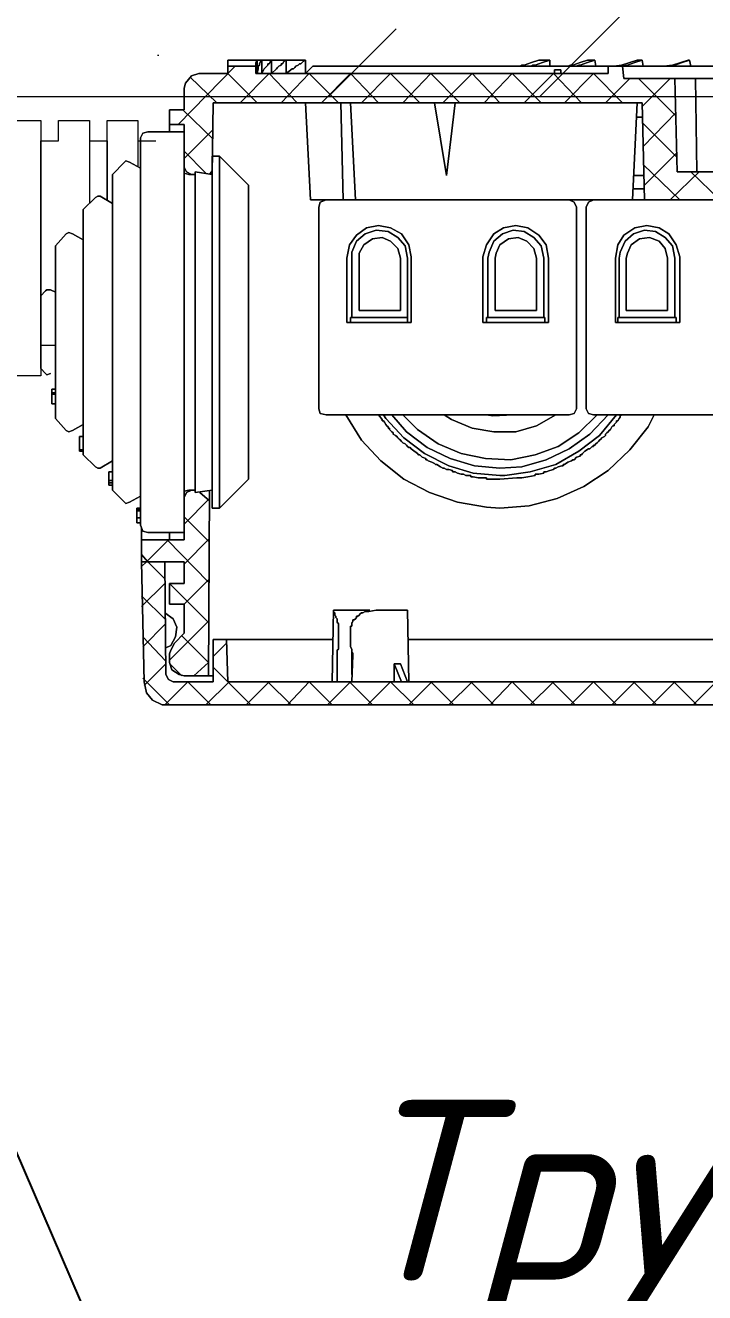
# Model space of a CAD drawing. Extents: x -152830 to 1281226, y -304852 to -2349.
# Drawn here: x 1107098 to 1108040, y -77882 to -76123 of the extents above; entities that cross this region are included whole.
import ezdxf
from ezdxf import colors
from ezdxf.entities.mleader import LeaderData, LeaderLine
from ezdxf.math import Vec2, Vec3

# ---------------------------------------------------------------- set-up
doc = ezdxf.new("R2010")
doc.units = 0
doc.header["$LTSCALE"] = 100
doc.linetypes.add('sx__Штриховая_2мм', pattern=[3, 2, -1])
for name, color, linetype, lineweight in [('1 Электрическая схема', 4, 'Continuous', 9), ('PDF _Геометрия', 7, 'Continuous', 15), ('ЭОМ-план-РС-щиты-стояки', 7, 'Continuous', 30)]:
    doc.layers.add(name, color=color, linetype=linetype, lineweight=lineweight)
doc.styles.add('OlympDesign', font='isocpeui.ttf', dxfattribs={"height": 250})

msp = doc.modelspace()

# ---------------------------------------------------------------- hatches: boundary and pattern name
at = {"layer": '1 Электрическая схема', "linetype": 'sx__Штриховая_2мм', "true_color": 0x636466}
h = msp.add_hatch(dxfattribs=at)
h.set_pattern_fill('ANSI36', color=251, scale=65.297298)
h.set_pattern_definition([(45, (879874.28, -81039.5), (109.94746, 403.1407), [518.2973, -103.65946, 0, -103.65946])])
h.paths.add_polyline_path([(1111514.547557, -76222.032588), (1111514.547557, -75403.060383), (1111808.967934, -75298.551378), (1111245.892745, -75298.551378), (1111514.547557, -75135.215004), (1111514.547557, -74174.802047), (1098467.01987, -74163.515171), (1098467.01987, -75107.788695), (1098198.365058, -75271.125069), (1098761.440247, -75271.125069), (1098467.01987, -75375.634074), (1098467.01987, -76222.032588)])

# ---------------------------------------------------------------- linework, layer by layer
at = {"layer": '1 Электрическая схема', "color": 18, "true_color": 0x000000}
for points in [[(1098467.01987, -76222.032588), (1111514.547557, -76222.032588)], [(1107144.18618, -76283.790064), (1107144.18618, -76255.393592), (1107187.004587, -76255.393592), (1107187.004587, -76370.563267)], [(1107211.602458, -76366.141408), (1107211.602458, -76255.393592), (1107254.420864, -76255.393592), (1107254.420864, -76319.864016)], [(1107139.807931, -76567.810743), (1107119.588309, -76567.810743), (1107119.588309, -76283.790064), (1107144.18618, -76283.790064)], [(1107187.004587, -76283.790064), (1107211.602458, -76283.790064), (1107211.602458, -76366.141408)], [(1107254.420864, -76283.790064), (1107279.018735, -76283.790064)]]:
    msp.add_lwpolyline(points, dxfattribs=at)
msp.add_lwpolyline([(1107076.769903, -76255.393592), (1107119.588309, -76255.393592), (1107119.588309, -76609.574002), (1107076.769903, -76609.574002)], close=True, dxfattribs=at)
at = {"layer": 'PDF _Геометрия', "lineweight": 18}
for points in [[(1107309.98975, -76261.057852), (1107389.183269, -76180.179364)], [(1107379.073458, -76171.754521), (1107379.073458, -76175.124458)], [(1107419.512702, -76171.754521), (1107379.073458, -76171.754521)], [(1107379.073458, -76175.124458), (1107379.073458, -76178.494395)], [(1107379.073458, -76178.494395), (1107379.073458, -76180.179364)], [(1107379.073458, -76180.179364), (1107417.827733, -76180.179364)], [(1107379.073458, -76180.179364), (1107379.073458, -76190.289175)], [(1107426.252576, -76171.754521), (1107387.4983, -76171.754521)], [(1107439.732324, -76171.754521), (1107400.978048, -76171.754521)], [(1107419.512702, -76171.754521), (1107417.827733, -76175.124458)], [(1107417.827733, -76175.124458), (1107417.827733, -76178.494395)], [(1107417.827733, -76178.494395), (1107417.827733, -76180.179364)], [(1107417.827733, -76190.289175), (1107417.827733, -76180.179364)], [(1107419.512702, -76190.289175), (1107419.512702, -76171.754521)], [(1107421.19767, -76180.179364), (1107422.882639, -76178.494395)], [(1107421.19767, -76181.864332), (1107421.19767, -76180.179364)], [(1107421.19767, -76183.549301), (1107421.19767, -76181.864332)], [(1107459.951946, -76171.754521), (1107422.882639, -76171.754521)], [(1107422.882639, -76176.809427), (1107424.567607, -76173.43949)], [(1107422.882639, -76178.494395), (1107422.882639, -76176.809427)], [(1107424.567607, -76173.43949), (1107426.252576, -76171.754521)], [(1107426.252576, -76190.289175), (1107426.252576, -76171.754521)], [(1107429.622513, -76183.549301), (1107431.307481, -76181.864332)], [(1107431.307481, -76181.864332), (1107432.99245, -76180.179364)], [(1107432.99245, -76180.179364), (1107434.677418, -76178.494395)], [(1107434.677418, -76178.494395), (1107434.677418, -76176.809427)], [(1107434.677418, -76176.809427), (1107436.362387, -76176.809427)], [(1107436.362387, -76176.809427), (1107438.047355, -76173.43949)], [(1107438.047355, -76173.43949), (1107439.732324, -76171.754521)], [(1107439.732324, -76190.289175), (1107439.732324, -76171.754521)], [(1107446.472198, -76183.549301), (1107448.157166, -76181.864332)], [(1107448.157166, -76181.864332), (1107449.842135, -76180.179364)], [(1107449.842135, -76180.179364), (1107453.212072, -76178.494395)], [(1107486.911442, -76171.754521), (1107451.527103, -76171.754521)], [(1107453.212072, -76178.494395), (1107453.212072, -76176.809427)], [(1107453.212072, -76176.809427), (1107454.89704, -76176.809427)], [(1107454.89704, -76176.809427), (1107456.582009, -76173.43949)], [(1107456.582009, -76173.43949), (1107459.951946, -76171.754521)], [(1107459.951946, -76190.289175), (1107459.951946, -76171.754521)], [(1107470.061757, -76183.549301), (1107471.746725, -76181.864332)], [(1107471.746725, -76181.864332), (1107473.431694, -76180.179364)], [(1107473.431694, -76180.179364), (1107476.801631, -76178.494395)], [(1107476.801631, -76178.494395), (1107478.486599, -76176.809427)], [(1107478.486599, -76176.809427), (1107480.171568, -76176.809427)], [(1107480.171568, -76176.809427), (1107483.541505, -76173.43949)], [(1107483.541505, -76173.43949), (1107486.911442, -76171.754521)], [(1107486.911442, -76190.289175), (1107486.911442, -76171.754521)], [(1107497.021253, -76180.179364), (1107486.911442, -76190.289175)], [(1107497.021253, -76180.179364), (1107508.816032, -76180.179364)], [(1107508.816032, -76180.179364), (1107864.344385, -76180.179364)], [(1107785.150866, -76180.179364), (1107780.09596, -76180.179364)], [(1107786.835834, -76178.494395), (1107785.150866, -76180.179364)], [(1107788.520803, -76178.494395), (1107786.835834, -76178.494395)], [(1107790.205771, -76178.494395), (1107788.520803, -76178.494395)], [(1107800.315582, -76175.124458), (1107790.205771, -76178.494395)], [(1107800.315582, -76180.179364), (1107795.260677, -76180.179364)], [(1107810.425393, -76171.754521), (1107800.315582, -76175.124458)], [(1107802.000551, -76178.494395), (1107800.315582, -76180.179364)], [(1107803.685519, -76178.494395), (1107802.000551, -76178.494395)], [(1107805.370488, -76178.494395), (1107803.685519, -76178.494395)], [(1107815.480299, -76175.124458), (1107805.370488, -76178.494395)], [(1107825.59011, -76171.754521), (1107810.425393, -76171.754521)], [(1107825.59011, -76171.754521), (1107815.480299, -76175.124458)], [(1107825.59011, -76180.179364), (1107825.59011, -76171.754521)], [(1107850.864637, -76180.179364), (1107845.809732, -76180.179364)], [(1107854.234574, -76178.494395), (1107850.864637, -76180.179364)], [(1107855.919543, -76178.494395), (1107854.234574, -76178.494395)], [(1107857.604511, -76178.494395), (1107855.919543, -76178.494395)], [(1107867.714322, -76175.124458), (1107857.604511, -76178.494395)], [(1107862.659417, -76180.179364), (1107857.604511, -76180.179364)], [(1107866.029354, -76178.494395), (1107862.659417, -76180.179364)], [(1107864.344385, -76180.179364), (1107906.468597, -76180.179364)], [(1107867.714322, -76178.494395), (1107866.029354, -76178.494395)], [(1107877.824133, -76171.754521), (1107867.714322, -76175.124458)], [(1107877.824133, -76175.124458), (1107867.714322, -76178.494395)], [(1107887.933944, -76171.754521), (1107877.824133, -76175.124458)], [(1107887.933944, -76171.754521), (1107877.824133, -76171.754521)], [(1107889.618912, -76180.179364), (1107887.933944, -76171.754521)], [(1107906.468597, -76190.289175), (1107906.468597, -76180.179364)], [(1107906.468597, -76180.179364), (1107926.688219, -76180.179364)], [(1107925.003251, -76178.494395), (1107914.89344, -76180.179364)], [(1107933.428093, -76178.494395), (1107923.318282, -76180.179364)], [(1107936.79803, -76175.124458), (1107925.003251, -76178.494395)], [(1107926.688219, -76180.179364), (1108182.803431, -76180.179364)], [(1107926.688219, -76180.179364), (1107936.79803, -76180.179364)], [(1107928.373188, -76197.029049), (1107926.688219, -76180.179364)], [(1107943.537904, -76175.124458), (1107933.428093, -76178.494395)], [(1107946.907841, -76171.754521), (1107936.79803, -76175.124458)], [(1107953.647715, -76171.754521), (1107943.537904, -76175.124458)], [(1107953.647715, -76171.754521), (1107946.907841, -76171.754521)], [(1107955.332684, -76180.179364), (1107953.647715, -76171.754521)], [(1107972.182369, -76180.179364), (1108138.99425, -76180.179364)], [(1107995.771928, -76178.494395), (1107983.977148, -76180.179364)], [(1107999.141865, -76178.494395), (1107989.032054, -76180.179364)], [(1108007.566707, -76175.124458), (1107995.771928, -76178.494395)], [(1108009.251676, -76175.124458), (1107999.141865, -76178.494395)], [(1108017.676518, -76171.754521), (1108007.566707, -76175.124458)], [(1108019.361487, -76171.754521), (1108009.251676, -76175.124458)], [(1108019.361487, -76171.754521), (1108017.676518, -76171.754521)], [(1108021.046455, -76180.179364), (1108019.361487, -76171.754521)], [(1107328.524403, -76193.659112), (1107320.099561, -76203.768923)], [(1107326.839435, -76195.34408), (1107363.908741, -76230.728419)], [(1107338.634214, -76190.289175), (1107328.524403, -76193.659112)], [(1107379.073458, -76190.289175), (1107338.634214, -76190.289175)], [(1107379.073458, -76190.289175), (1107419.512702, -76230.728419)], [(1107395.923143, -76230.728419), (1107436.362387, -76190.289175)], [(1107906.468597, -76190.289175), (1107417.827733, -76190.289175)], [(1107419.512702, -76190.289175), (1107421.19767, -76183.549301)], [(1107426.252576, -76190.289175), (1107429.622513, -76183.549301)], [(1107436.362387, -76190.289175), (1107475.116662, -76230.728419)], [(1107439.732324, -76190.289175), (1107446.472198, -76183.549301)], [(1107453.212072, -76230.728419), (1107491.966347, -76190.289175)], [(1107459.951946, -76190.289175), (1107468.376788, -76183.549301)], [(1107468.376788, -76183.549301), (1107470.061757, -76183.549301)], [(1107491.966347, -76190.289175), (1107532.405591, -76230.728419)], [(1107508.816032, -76230.728419), (1107549.255276, -76190.289175)], [(1107549.255276, -76190.289175), (1107588.009552, -76230.728419)], [(1107564.419993, -76230.728419), (1107604.859236, -76190.289175)], [(1107604.859236, -76190.289175), (1107645.29848, -76230.728419)], [(1107621.708921, -76230.728419), (1107660.463197, -76190.289175)], [(1107660.463197, -76190.289175), (1107700.902441, -76230.728419)], [(1107677.312882, -76230.728419), (1107717.752126, -76190.289175)], [(1107717.752126, -76190.289175), (1107756.506401, -76230.728419)], [(1107734.601811, -76230.728419), (1107773.356086, -76190.289175)], [(1107773.356086, -76190.289175), (1107813.79533, -76230.728419)], [(1107790.205771, -76230.728419), (1107830.645015, -76190.289175)], [(1107830.645015, -76190.289175), (1107869.39929, -76230.728419)], [(1107832.329984, -76190.289175), (1107832.329984, -76185.234269)], [(1107840.754826, -76185.234269), (1107832.329984, -76185.234269)], [(1107840.754826, -76190.289175), (1107840.754826, -76185.234269)], [(1107845.809732, -76230.728419), (1107886.248975, -76190.289175)], [(1107886.248975, -76190.289175), (1107926.688219, -76230.728419)], [(1107903.09866, -76230.728419), (1107936.79803, -76197.029049)], [(1107928.373188, -76197.029049), (1107999.141865, -76197.029049)], [(1107948.59281, -76197.029049), (1108000.826833, -76249.263072)], [(1107953.647715, -76235.783324), (1107992.401991, -76197.029049)], [(1107999.141865, -76197.029049), (1108027.786329, -76197.029049)], [(1107999.141865, -76197.029049), (1108002.511802, -76326.771623)], [(1108029.471298, -76326.771623), (1108027.786329, -76197.029049)], [(1108027.786329, -76197.029049), (1108083.39029, -76197.029049)], [(1107320.099561, -76203.768923), (1107318.414592, -76210.508797)], [(1107318.414592, -76240.83823), (1107318.414592, -76210.508797)], [(1107357.168867, -76330.14156), (1107358.853836, -76230.728419)], [(1107953.647715, -76230.728419), (1107358.853836, -76230.728419)], [(1107493.651316, -76365.525898), (1107486.911442, -76230.728419)], [(1107539.145465, -76365.525898), (1107535.775528, -76230.728419)], [(1107555.99515, -76365.525898), (1107549.255276, -76230.728419)], [(1107682.367787, -76331.826528), (1107665.518102, -76230.728419)], [(1107682.367787, -76331.826528), (1107694.162567, -76230.728419)], [(1107940.167967, -76365.525898), (1107946.907841, -76230.728419)], [(1107957.017652, -76365.525898), (1107953.647715, -76230.728419)], [(1107298.19497, -76261.057852), (1107298.19497, -76240.83823)], [(1107318.414592, -76240.83823), (1107298.19497, -76240.83823)], [(1107316.729624, -76240.83823), (1107358.853836, -76281.277474)], [(1107945.222873, -76250.948041), (1107953.647715, -76250.948041)], [(1107955.332684, -76291.387285), (1108000.826833, -76244.208167)], [(1107298.19497, -76271.167663), (1107298.19497, -76261.057852)], [(1107298.19497, -76261.057852), (1107318.414592, -76261.057852)], [(1107318.414592, -76320.031749), (1107318.414592, -76261.057852)], [(1107318.414592, -76308.236969), (1107358.853836, -76267.797726)], [(1107955.332684, -76259.372883), (1108002.511802, -76306.552001)], [(1107261.125663, -76272.852631), (1107257.755726, -76279.592505)], [(1107257.755726, -76817.097456), (1107257.755726, -76279.592505)], [(1107267.865537, -76271.167663), (1107261.125663, -76272.852631)], [(1107267.865537, -76271.167663), (1107318.414592, -76271.167663)], [(1107318.414592, -76271.167663), (1107318.414592, -76827.207267)], [(1107318.414592, -76298.127158), (1107348.744025, -76328.456591)], [(1107357.168867, -76304.867032), (1107367.278678, -76304.867032)], [(1107357.168867, -76793.507897), (1107357.168867, -76304.867032)], [(1107407.717922, -76345.306276), (1107367.278678, -76304.867032)], [(1107367.278678, -76304.867032), (1107367.278678, -76793.507897)], [(1107957.017652, -76345.306276), (1108002.511802, -76299.812127)], [(1107219.001451, -76330.14156), (1107235.851136, -76313.291875)], [(1107237.536104, -76311.606906), (1107235.851136, -76313.291875)], [(1107242.59101, -76313.291875), (1107237.536104, -76311.606906)], [(1107257.755726, -76321.716717), (1107242.59101, -76313.291875)], [(1107318.414592, -76320.031749), (1107318.414592, -76328.456591)], [(1107318.414592, -76328.456591), (1107318.414592, -76320.031749)], [(1107318.414592, -76320.031749), (1107321.784529, -76326.771623)], [(1107955.332684, -76316.661812), (1108005.881739, -76365.525898)], [(1107219.001451, -76768.233369), (1107219.001451, -76330.14156)], [(1107318.414592, -76328.456591), (1107325.154466, -76330.14156)], [(1107321.784529, -76326.771623), (1107328.524403, -76330.14156)], [(1107325.154466, -76330.14156), (1107333.579308, -76330.14156)], [(1107333.579308, -76330.14156), (1107328.524403, -76330.14156)], [(1107357.168867, -76330.14156), (1107333.579308, -76326.771623)], [(1107333.579308, -76771.603306), (1107333.579308, -76326.771623)], [(1107353.79893, -76330.14156), (1107357.168867, -76325.086654)], [(1107941.852936, -76331.826528), (1107945.222873, -76331.826528)], [(1107945.222873, -76331.826528), (1107955.332684, -76331.826528)], [(1107992.401991, -76365.525898), (1108032.841235, -76326.771623)], [(1108002.511802, -76326.771623), (1108106.979849, -76326.771623)], [(1108021.046455, -76326.771623), (1108061.485699, -76365.525898)], [(1107407.717922, -76345.306276), (1107407.717922, -76753.068653)], [(1107957.017652, -76350.361182), (1107940.167967, -76350.361182)], [(1107178.562207, -76379.005646), (1107195.411892, -76362.155961)], [(1107198.781829, -76360.470993), (1107195.411892, -76362.155961)], [(1107202.151766, -76360.470993), (1107198.781829, -76360.470993)], [(1107219.001451, -76370.580804), (1107202.151766, -76360.470993)], [(1107507.131064, -76365.525898), (1107493.651316, -76365.525898)], [(1107505.446095, -76375.635709), (1107507.131064, -76368.895835)], [(1107505.446095, -76655.34048), (1107505.446095, -76375.635709)], [(1107539.145465, -76365.525898), (1107507.131064, -76365.525898)], [(1107507.131064, -76368.895835), (1107515.555906, -76365.525898)], [(1107515.555906, -76365.525898), (1107852.549606, -76365.525898)], [(1107555.99515, -76365.525898), (1107539.145465, -76365.525898)], [(1107860.974448, -76365.525898), (1107555.99515, -76365.525898)], [(1107852.549606, -76365.525898), (1107859.28948, -76368.895835)], [(1107859.28948, -76368.895835), (1107862.659417, -76375.635709)], [(1107940.167967, -76365.525898), (1107860.974448, -76365.525898)], [(1107862.659417, -76375.635709), (1107862.659417, -76655.34048)], [(1107876.139164, -76375.635709), (1107879.509101, -76368.895835)], [(1107876.139164, -76655.34048), (1107876.139164, -76375.635709)], [(1107879.509101, -76368.895835), (1107886.248975, -76365.525898)], [(1107886.248975, -76365.525898), (1108224.927643, -76365.525898)], [(1108154.158966, -76365.525898), (1107957.017652, -76365.525898)], [(1107178.562207, -76719.369283), (1107178.562207, -76379.005646)], [(1107158.342585, -76411.020048), (1107154.972648, -76412.705016)], [(1107163.39749, -76412.705016), (1107158.342585, -76411.020048)], [(1107557.680119, -76414.389985), (1107571.159867, -76404.280174)], [(1107584.639615, -76407.650111), (1107569.474898, -76412.705016)], [(1107571.159867, -76404.280174), (1107588.009552, -76400.910237)], [(1107601.489299, -76409.335079), (1107584.639615, -76407.650111)], [(1107588.009552, -76400.910237), (1107604.859236, -76404.280174)], [(1107614.969047, -76417.759922), (1107601.489299, -76409.335079)], [(1107604.859236, -76404.280174), (1107620.023953, -76412.705016)], [(1107761.561307, -76404.280174), (1107748.081559, -76412.705016)], [(1107775.041055, -76407.650111), (1107759.876338, -76412.705016)], [(1107778.410992, -76400.910237), (1107761.561307, -76404.280174)], [(1107790.205771, -76409.335079), (1107775.041055, -76407.650111)], [(1107795.260677, -76404.280174), (1107778.410992, -76400.910237)], [(1107803.685519, -76417.759922), (1107790.205771, -76409.335079)], [(1107810.425393, -76414.389985), (1107795.260677, -76404.280174)], [(1107928.373188, -76414.389985), (1107943.537904, -76404.280174)], [(1107957.017652, -76407.650111), (1107941.852936, -76412.705016)], [(1107943.537904, -76404.280174), (1107960.387589, -76400.910237)], [(1107972.182369, -76409.335079), (1107957.017652, -76407.650111)], [(1107960.387589, -76400.910237), (1107977.237274, -76404.280174)], [(1107985.662117, -76417.759922), (1107972.182369, -76409.335079)], [(1107977.237274, -76404.280174), (1107990.717022, -76412.705016)], [(1107139.807931, -76429.554701), (1107154.972648, -76412.705016)], [(1107178.562207, -76421.129859), (1107163.39749, -76412.705016)], [(1107544.200371, -76446.404386), (1107547.570308, -76427.869733)], [(1107547.570308, -76427.869733), (1107557.680119, -76414.389985)], [(1107557.680119, -76422.814827), (1107550.940245, -76437.979544)], [(1107569.474898, -76412.705016), (1107557.680119, -76422.814827)], [(1107567.78993, -76427.869733), (1107561.050056, -76439.664512)], [(1107579.584709, -76419.44489), (1107567.78993, -76427.869733)], [(1107593.064457, -76417.759922), (1107579.584709, -76419.44489)], [(1107604.859236, -76422.814827), (1107593.064457, -76417.759922)], [(1107614.969047, -76432.924638), (1107604.859236, -76422.814827)], [(1107625.078858, -76429.554701), (1107614.969047, -76417.759922)], [(1107620.023953, -76412.705016), (1107630.133764, -76427.869733)], [(1107630.133764, -76427.869733), (1107633.503701, -76444.719418)], [(1107737.971748, -76427.869733), (1107732.916842, -76444.719418)], [(1107748.081559, -76412.705016), (1107737.971748, -76427.869733)], [(1107748.081559, -76422.814827), (1107741.341685, -76437.979544)], [(1107759.876338, -76412.705016), (1107748.081559, -76422.814827)], [(1107756.506401, -76427.869733), (1107751.451496, -76439.664512)], [(1107768.301181, -76419.44489), (1107756.506401, -76427.869733)], [(1107781.780929, -76417.759922), (1107768.301181, -76419.44489)], [(1107793.575708, -76422.814827), (1107781.780929, -76417.759922)], [(1107803.685519, -76432.924638), (1107793.575708, -76422.814827)], [(1107813.79533, -76429.554701), (1107803.685519, -76417.759922)], [(1107820.535204, -76427.869733), (1107810.425393, -76414.389985)], [(1107823.905141, -76446.404386), (1107820.535204, -76427.869733)], [(1107916.578408, -76446.404386), (1107919.948345, -76427.869733)], [(1107919.948345, -76427.869733), (1107928.373188, -76414.389985)], [(1107930.058156, -76422.814827), (1107923.318282, -76437.979544)], [(1107941.852936, -76412.705016), (1107930.058156, -76422.814827)], [(1107938.482999, -76427.869733), (1107933.428093, -76439.664512)], [(1107950.277778, -76419.44489), (1107938.482999, -76427.869733)], [(1107963.757526, -76417.759922), (1107950.277778, -76419.44489)], [(1107977.237274, -76422.814827), (1107963.757526, -76417.759922)], [(1107985.662117, -76432.924638), (1107977.237274, -76422.814827)], [(1107995.771928, -76429.554701), (1107985.662117, -76417.759922)], [(1107990.717022, -76412.705016), (1108000.826833, -76427.869733)], [(1108000.826833, -76427.869733), (1108005.881739, -76444.719418)], [(1107139.807931, -76668.820228), (1107139.807931, -76429.554701)], [(1107544.200371, -76535.707717), (1107544.200371, -76446.404386)], [(1107550.940245, -76437.979544), (1107550.940245, -76446.404386)], [(1107550.940245, -76446.404386), (1107550.940245, -76528.967843)], [(1107561.050056, -76439.664512), (1107561.050056, -76446.404386)], [(1107561.050056, -76446.404386), (1107561.050056, -76518.858032)], [(1107618.338984, -76446.404386), (1107614.969047, -76432.924638)], [(1107618.338984, -76518.858032), (1107618.338984, -76446.404386)], [(1107628.448795, -76446.404386), (1107625.078858, -76429.554701)], [(1107628.448795, -76528.967843), (1107628.448795, -76446.404386)], [(1107633.503701, -76444.719418), (1107633.503701, -76446.404386)], [(1107633.503701, -76446.404386), (1107633.503701, -76535.707717)], [(1107732.916842, -76444.719418), (1107732.916842, -76446.404386)], [(1107732.916842, -76446.404386), (1107732.916842, -76535.707717)], [(1107741.341685, -76437.979544), (1107739.656716, -76446.404386)], [(1107739.656716, -76446.404386), (1107739.656716, -76528.967843)], [(1107751.451496, -76439.664512), (1107749.766527, -76446.404386)], [(1107749.766527, -76446.404386), (1107749.766527, -76518.858032)], [(1107807.055456, -76446.404386), (1107803.685519, -76432.924638)], [(1107807.055456, -76518.858032), (1107807.055456, -76446.404386)], [(1107817.165267, -76446.404386), (1107813.79533, -76429.554701)], [(1107817.165267, -76528.967843), (1107817.165267, -76446.404386)], [(1107823.905141, -76535.707717), (1107823.905141, -76446.404386)], [(1107916.578408, -76535.707717), (1107916.578408, -76446.404386)], [(1107923.318282, -76437.979544), (1107921.633314, -76446.404386)], [(1107921.633314, -76446.404386), (1107921.633314, -76528.967843)], [(1107933.428093, -76439.664512), (1107931.743125, -76446.404386)], [(1107931.743125, -76446.404386), (1107931.743125, -76518.858032)], [(1107989.032054, -76446.404386), (1107985.662117, -76432.924638)], [(1107989.032054, -76518.858032), (1107989.032054, -76446.404386)], [(1107999.141865, -76446.404386), (1107995.771928, -76429.554701)], [(1107999.141865, -76528.967843), (1107999.141865, -76446.404386)], [(1108005.881739, -76444.719418), (1108005.881739, -76446.404386)], [(1108005.881739, -76446.404386), (1108005.881739, -76535.707717)], [(1107119.588309, -76498.63841), (1107126.328183, -76491.898536)], [(1107119.588309, -76599.736519), (1107119.588309, -76498.63841)], [(1107128.013152, -76490.213567), (1107126.328183, -76491.898536)], [(1107133.068057, -76490.213567), (1107128.013152, -76490.213567)], [(1107139.807931, -76493.583504), (1107133.068057, -76490.213567)], [(1107549.255276, -76535.707717), (1107549.255276, -76528.967843)], [(1107550.940245, -76528.967843), (1107549.255276, -76528.967843)], [(1107550.940245, -76528.967843), (1107628.448795, -76528.967843)], [(1107561.050056, -76518.858032), (1107618.338984, -76518.858032)], [(1107628.448795, -76535.707717), (1107628.448795, -76528.967843)], [(1107739.656716, -76528.967843), (1107737.971748, -76528.967843)], [(1107737.971748, -76535.707717), (1107737.971748, -76528.967843)], [(1107739.656716, -76528.967843), (1107817.165267, -76528.967843)], [(1107749.766527, -76518.858032), (1107807.055456, -76518.858032)], [(1107818.850236, -76528.967843), (1107817.165267, -76528.967843)], [(1107818.850236, -76535.707717), (1107818.850236, -76528.967843)], [(1107919.948345, -76535.707717), (1107919.948345, -76528.967843)], [(1107921.633314, -76528.967843), (1107919.948345, -76528.967843)], [(1107921.633314, -76528.967843), (1107999.141865, -76528.967843)], [(1107931.743125, -76518.858032), (1107989.032054, -76518.858032)], [(1108000.826833, -76528.967843), (1107999.141865, -76528.967843)], [(1108000.826833, -76535.707717), (1108000.826833, -76528.967843)], [(1107633.503701, -76535.707717), (1107544.200371, -76535.707717)], [(1107732.916842, -76535.707717), (1107823.905141, -76535.707717)], [(1108005.881739, -76535.707717), (1107916.578408, -76535.707717)], [(1107119.588309, -76599.736519), (1107126.328183, -76606.476393)], [(1107128.013152, -76608.161362), (1107126.328183, -76606.476393)], [(1107133.068057, -76606.476393), (1107128.013152, -76608.161362)], [(1107139.807931, -76628.380984), (1107134.753026, -76628.380984)], [(1107134.753026, -76633.435889), (1107134.753026, -76628.380984)], [(1107134.753026, -76633.435889), (1107139.807931, -76633.435889)], [(1107134.753026, -76635.120858), (1107134.753026, -76633.435889)], [(1107134.753026, -76635.120858), (1107139.807931, -76635.120858)], [(1107134.753026, -76648.600606), (1107134.753026, -76635.120858)], [(1107134.753026, -76648.600606), (1107139.807931, -76648.600606)], [(1107507.131064, -76662.080354), (1107505.446095, -76655.34048)], [(1107862.659417, -76655.34048), (1107859.28948, -76662.080354)], [(1107879.509101, -76662.080354), (1107876.139164, -76655.34048)], [(1107139.807931, -76668.820228), (1107154.972648, -76685.669913)], [(1107515.555906, -76663.765322), (1107507.131064, -76662.080354)], [(1107852.549606, -76663.765322), (1107515.555906, -76663.765322)], [(1107542.515402, -76663.765322), (1107564.419993, -76699.149661)], [(1107588.009552, -76663.765322), (1107593.064457, -76670.505196)], [(1107593.064457, -76670.505196), (1107593.064457, -76672.190165)], [(1107593.064457, -76672.190165), (1107594.749426, -76672.190165)], [(1107598.119362, -76668.820228), (1107594.749426, -76663.765322)], [(1107594.749426, -76672.190165), (1107596.434394, -76673.875133)], [(1107596.434394, -76673.875133), (1107598.119362, -76677.24507)], [(1107623.39389, -76695.779724), (1107598.119362, -76668.820228)], [(1107626.763827, -76687.354881), (1107606.544205, -76663.765322)], [(1107641.928543, -76683.984944), (1107621.708921, -76663.765322)], [(1107689.107661, -76670.505196), (1107678.99785, -76663.765322)], [(1107717.752126, -76682.299976), (1107689.107661, -76670.505196)], [(1107746.39659, -76665.450291), (1107737.971748, -76663.765322)], [(1107775.041055, -76663.765322), (1107746.39659, -76665.450291)], [(1107834.014952, -76663.765322), (1107807.055456, -76678.930039)], [(1107859.28948, -76662.080354), (1107852.549606, -76663.765322)], [(1107891.303881, -76663.765322), (1107866.029354, -76689.03985)], [(1107886.248975, -76663.765322), (1107879.509101, -76662.080354)], [(1107906.468597, -76663.765322), (1107881.19407, -76690.724818)], [(1108224.927643, -76663.765322), (1107886.248975, -76663.765322)], [(1107918.263377, -76663.765322), (1107894.673818, -76692.409787)], [(1107916.578408, -76675.560102), (1107918.263377, -76673.875133)], [(1107918.263377, -76673.875133), (1107918.263377, -76672.190165)], [(1107918.263377, -76672.190165), (1107919.948345, -76672.190165)], [(1107919.948345, -76672.190165), (1107921.633314, -76668.820228)], [(1107921.633314, -76668.820228), (1107923.318282, -76667.135259)], [(1107923.318282, -76665.450291), (1107925.003251, -76663.765322)], [(1107923.318282, -76667.135259), (1107923.318282, -76665.450291)], [(1107962.072558, -76680.615007), (1107970.4974, -76663.765322)], [(1107158.342585, -76687.354881), (1107154.972648, -76685.669913)], [(1107163.39749, -76685.669913), (1107158.342585, -76687.354881)], [(1107178.562207, -76677.24507), (1107163.39749, -76685.669913)], [(1107598.119362, -76677.24507), (1107599.804331, -76678.930039)], [(1107599.804331, -76678.930039), (1107601.489299, -76680.615007)], [(1107601.489299, -76680.615007), (1107601.489299, -76682.299976)], [(1107601.489299, -76682.299976), (1107603.174268, -76682.299976)], [(1107603.174268, -76682.299976), (1107603.174268, -76683.984944)], [(1107603.174268, -76683.984944), (1107604.859236, -76685.669913)], [(1107604.859236, -76685.669913), (1107606.544205, -76687.354881)], [(1107606.544205, -76687.354881), (1107608.229173, -76689.03985)], [(1107608.229173, -76689.03985), (1107608.229173, -76690.724818)], [(1107608.229173, -76690.724818), (1107611.59911, -76692.409787)], [(1107611.59911, -76692.409787), (1107613.284079, -76694.094755)], [(1107655.408291, -76709.259472), (1107626.763827, -76687.354881)], [(1107670.573008, -76704.204566), (1107641.928543, -76683.984944)], [(1107748.081559, -76687.354881), (1107717.752126, -76682.299976)], [(1107778.410992, -76687.354881), (1107748.081559, -76687.354881)], [(1107807.055456, -76678.930039), (1107778.410992, -76687.354881)], [(1107866.029354, -76689.03985), (1107837.384889, -76707.574503)], [(1107881.19407, -76690.724818), (1107852.549606, -76710.94444)], [(1107894.673818, -76692.409787), (1107866.029354, -76714.314377)], [(1107901.413692, -76694.094755), (1107903.09866, -76692.409787)], [(1107903.09866, -76690.724818), (1107904.783629, -76689.03985)], [(1107903.09866, -76692.409787), (1107903.09866, -76690.724818)], [(1107904.783629, -76689.03985), (1107906.468597, -76687.354881)], [(1107906.468597, -76687.354881), (1107908.153566, -76685.669913)], [(1107908.153566, -76685.669913), (1107909.838534, -76683.984944)], [(1107909.838534, -76683.984944), (1107911.523503, -76680.615007)], [(1107911.523503, -76680.615007), (1107913.208471, -76678.930039)], [(1107913.208471, -76678.930039), (1107914.89344, -76678.930039)], [(1107914.89344, -76677.24507), (1107916.578408, -76675.560102)], [(1107914.89344, -76678.930039), (1107914.89344, -76677.24507)], [(1107936.79803, -76712.629409), (1107962.072558, -76680.615007)], [(1107173.507301, -76695.779724), (1107173.507301, -76694.094755)], [(1107173.507301, -76694.094755), (1107178.562207, -76694.094755)], [(1107173.507301, -76704.204566), (1107173.507301, -76695.779724)], [(1107173.507301, -76712.629409), (1107173.507301, -76704.204566)], [(1107564.419993, -76699.149661), (1107591.379489, -76727.794125)], [(1107613.284079, -76694.094755), (1107614.969047, -76695.779724)], [(1107614.969047, -76695.779724), (1107616.654016, -76697.464692)], [(1107616.654016, -76697.464692), (1107618.338984, -76699.149661)], [(1107618.338984, -76699.149661), (1107620.023953, -76700.834629)], [(1107620.023953, -76700.834629), (1107621.708921, -76702.519598)], [(1107621.708921, -76702.519598), (1107625.078858, -76704.204566)], [(1107652.038354, -76717.684314), (1107623.39389, -76695.779724)], [(1107625.078858, -76704.204566), (1107626.763827, -76705.889535)], [(1107626.763827, -76705.889535), (1107628.448795, -76707.574503)], [(1107628.448795, -76707.574503), (1107630.133764, -76709.259472)], [(1107630.133764, -76709.259472), (1107631.818732, -76709.259472)], [(1107631.818732, -76709.259472), (1107633.503701, -76710.94444)], [(1107687.422693, -76724.424188), (1107655.408291, -76709.259472)], [(1107702.587409, -76717.684314), (1107670.573008, -76704.204566)], [(1107837.384889, -76707.574503), (1107805.370488, -76719.369283)], [(1107881.19407, -76710.94444), (1107882.879038, -76709.259472)], [(1107882.879038, -76709.259472), (1107884.564007, -76707.574503)], [(1107884.564007, -76707.574503), (1107886.248975, -76707.574503)], [(1107886.248975, -76707.574503), (1107886.248975, -76705.889535)], [(1107886.248975, -76705.889535), (1107887.933944, -76705.889535)], [(1107887.933944, -76705.889535), (1107889.618912, -76704.204566)], [(1107889.618912, -76704.204566), (1107891.303881, -76702.519598)], [(1107891.303881, -76702.519598), (1107892.988849, -76700.834629)], [(1107892.988849, -76700.834629), (1107894.673818, -76699.149661)], [(1107894.673818, -76699.149661), (1107896.358786, -76697.464692)], [(1107896.358786, -76697.464692), (1107898.043755, -76695.779724)], [(1107898.043755, -76695.779724), (1107901.413692, -76694.094755)], [(1107173.507301, -76712.629409), (1107178.562207, -76712.629409)], [(1107173.507301, -76714.314377), (1107173.507301, -76712.629409)], [(1107173.507301, -76714.314377), (1107178.562207, -76714.314377)], [(1107178.562207, -76719.369283), (1107195.411892, -76736.218968)], [(1107219.001451, -76727.794125), (1107202.151766, -76737.903936)], [(1107591.379489, -76727.794125), (1107623.39389, -76753.068653)], [(1107633.503701, -76710.94444), (1107635.188669, -76712.629409)], [(1107635.188669, -76712.629409), (1107641.928543, -76717.684314)], [(1107641.928543, -76717.684314), (1107643.613512, -76719.369283)], [(1107643.613512, -76719.369283), (1107645.29848, -76719.369283)], [(1107645.29848, -76719.369283), (1107648.668417, -76722.73922)], [(1107648.668417, -76722.73922), (1107653.723323, -76724.424188)], [(1107685.737724, -76734.533999), (1107652.038354, -76717.684314)], [(1107653.723323, -76724.424188), (1107653.723323, -76726.109157)], [(1107653.723323, -76726.109157), (1107655.408291, -76726.109157)], [(1107655.408291, -76726.109157), (1107657.09326, -76727.794125)], [(1107657.09326, -76727.794125), (1107662.148165, -76729.479094)], [(1107721.122063, -76734.533999), (1107687.422693, -76724.424188)], [(1107736.286779, -76724.424188), (1107702.587409, -76717.684314)], [(1107771.671118, -76726.109157), (1107736.286779, -76724.424188)], [(1107805.370488, -76719.369283), (1107771.671118, -76726.109157)], [(1107820.535204, -76726.109157), (1107786.835834, -76736.218968)], [(1107852.549606, -76710.94444), (1107820.535204, -76726.109157)], [(1107866.029354, -76714.314377), (1107834.014952, -76732.849031)], [(1107850.864637, -76729.479094), (1107855.919543, -76727.794125)], [(1107855.919543, -76727.794125), (1107857.604511, -76726.109157)], [(1107857.604511, -76726.109157), (1107859.28948, -76726.109157)], [(1107859.28948, -76726.109157), (1107862.659417, -76722.73922)], [(1107862.659417, -76722.73922), (1107867.714322, -76721.054251)], [(1107867.714322, -76721.054251), (1107867.714322, -76719.369283)], [(1107867.714322, -76719.369283), (1107869.39929, -76719.369283)], [(1107869.39929, -76719.369283), (1107871.084259, -76717.684314)], [(1107871.084259, -76717.684314), (1107874.454196, -76714.314377)], [(1107874.454196, -76714.314377), (1107879.509101, -76710.94444)], [(1107879.509101, -76710.94444), (1107881.19407, -76710.94444)], [(1107906.468597, -76741.273873), (1107936.79803, -76712.629409)], [(1107198.781829, -76737.903936), (1107195.411892, -76736.218968)], [(1107202.151766, -76737.903936), (1107198.781829, -76737.903936)], [(1107213.946545, -76742.958842), (1107213.946545, -76754.753621)], [(1107213.946545, -76742.958842), (1107219.001451, -76742.958842)], [(1107662.148165, -76729.479094), (1107665.518102, -76731.164062)], [(1107665.518102, -76731.164062), (1107667.203071, -76732.849031)], [(1107667.203071, -76732.849031), (1107668.888039, -76732.849031)], [(1107668.888039, -76732.849031), (1107673.942945, -76736.218968)], [(1107673.942945, -76736.218968), (1107677.312882, -76737.903936)], [(1107677.312882, -76737.903936), (1107678.99785, -76737.903936)], [(1107678.99785, -76737.903936), (1107682.367787, -76739.588905)], [(1107682.367787, -76739.588905), (1107685.737724, -76739.588905)], [(1107719.437094, -76744.64381), (1107685.737724, -76734.533999)], [(1107685.737724, -76739.588905), (1107690.79263, -76741.273873)], [(1107690.79263, -76741.273873), (1107690.79263, -76742.958842)], [(1107690.79263, -76742.958842), (1107692.477598, -76742.958842)], [(1107692.477598, -76742.958842), (1107694.162567, -76742.958842)], [(1107694.162567, -76742.958842), (1107697.532504, -76744.64381)], [(1107697.532504, -76744.64381), (1107702.587409, -76746.328779)], [(1107756.506401, -76748.013747), (1107719.437094, -76744.64381)], [(1107756.506401, -76737.903936), (1107721.122063, -76734.533999)], [(1107786.835834, -76736.218968), (1107756.506401, -76737.903936)], [(1107798.630614, -76742.958842), (1107763.246275, -76748.013747)], [(1107834.014952, -76732.849031), (1107798.630614, -76742.958842)], [(1107810.425393, -76746.328779), (1107817.165267, -76744.64381)], [(1107817.165267, -76744.64381), (1107817.165267, -76742.958842)], [(1107817.165267, -76742.958842), (1107818.850236, -76742.958842)], [(1107818.850236, -76742.958842), (1107820.535204, -76742.958842)], [(1107820.535204, -76742.958842), (1107825.59011, -76741.273873)], [(1107825.59011, -76741.273873), (1107830.645015, -76739.588905)], [(1107830.645015, -76739.588905), (1107832.329984, -76737.903936)], [(1107832.329984, -76737.903936), (1107834.014952, -76737.903936)], [(1107834.014952, -76737.903936), (1107837.384889, -76736.218968)], [(1107837.384889, -76736.218968), (1107842.439795, -76734.533999)], [(1107842.439795, -76734.533999), (1107844.124763, -76734.533999)], [(1107844.124763, -76734.533999), (1107844.124763, -76732.849031)], [(1107844.124763, -76732.849031), (1107845.809732, -76732.849031)], [(1107845.809732, -76732.849031), (1107850.864637, -76729.479094)], [(1107872.769227, -76763.178464), (1107906.468597, -76741.273873)], [(1107213.946545, -76754.753621), (1107219.001451, -76754.753621)], [(1107213.946545, -76754.753621), (1107213.946545, -76758.123558)], [(1107213.946545, -76759.808527), (1107213.946545, -76758.123558)], [(1107219.001451, -76758.123558), (1107213.946545, -76758.123558)], [(1107213.946545, -76761.493495), (1107213.946545, -76759.808527)], [(1107213.946545, -76761.493495), (1107219.001451, -76761.493495)], [(1107407.717922, -76753.068653), (1107367.278678, -76793.507897)], [(1107623.39389, -76753.068653), (1107658.778228, -76771.603306)], [(1107702.587409, -76746.328779), (1107704.272378, -76746.328779)], [(1107704.272378, -76746.328779), (1107705.957346, -76746.328779)], [(1107705.957346, -76746.328779), (1107709.327283, -76748.013747)], [(1107709.327283, -76748.013747), (1107714.382189, -76748.013747)], [(1107714.382189, -76748.013747), (1107716.067157, -76748.013747)], [(1107716.067157, -76748.013747), (1107716.067157, -76749.698716)], [(1107716.067157, -76749.698716), (1107719.437094, -76749.698716)], [(1107719.437094, -76749.698716), (1107726.176968, -76751.383684)], [(1107726.176968, -76751.383684), (1107737.971748, -76751.383684)], [(1107737.971748, -76751.383684), (1107737.971748, -76753.068653)], [(1107737.971748, -76753.068653), (1107739.656716, -76753.068653)], [(1107739.656716, -76753.068653), (1107743.026653, -76753.068653)], [(1107743.026653, -76753.068653), (1107749.766527, -76753.068653)], [(1107749.766527, -76753.068653), (1107756.506401, -76753.068653)], [(1107763.246275, -76748.013747), (1107756.506401, -76748.013747)], [(1107756.506401, -76753.068653), (1107780.09596, -76751.383684)], [(1107780.09596, -76751.383684), (1107781.780929, -76751.383684)], [(1107781.780929, -76751.383684), (1107783.465897, -76751.383684)], [(1107783.465897, -76751.383684), (1107786.835834, -76751.383684)], [(1107786.835834, -76751.383684), (1107795.260677, -76749.698716)], [(1107795.260677, -76749.698716), (1107805.370488, -76748.013747)], [(1107805.370488, -76748.013747), (1107805.370488, -76746.328779)], [(1107805.370488, -76746.328779), (1107807.055456, -76746.328779)], [(1107807.055456, -76746.328779), (1107810.425393, -76746.328779)], [(1107835.699921, -76780.028149), (1107872.769227, -76763.178464)], [(1107219.001451, -76768.233369), (1107235.851136, -76785.083054)], [(1107257.755726, -76776.658212), (1107242.59101, -76785.083054)], [(1107318.414592, -76769.918338), (1107325.154466, -76768.233369)], [(1107318.414592, -76769.918338), (1107318.414592, -76778.34318)], [(1107318.414592, -76778.34318), (1107318.414592, -76769.918338)], [(1107318.414592, -76778.34318), (1107321.784529, -76771.603306)], [(1107318.414592, -76837.317077), (1107318.414592, -76778.34318)], [(1107318.414592, -76815.412487), (1107353.79893, -76780.028149)], [(1107321.784529, -76771.603306), (1107328.524403, -76768.233369)], [(1107325.154466, -76768.233369), (1107333.579308, -76768.233369)], [(1107333.579308, -76768.233369), (1107328.524403, -76768.233369)], [(1107357.168867, -76768.233369), (1107333.579308, -76771.603306)], [(1107340.319182, -76771.603306), (1107353.79893, -76783.398086)], [(1107352.113962, -77026.033549), (1107353.79893, -76768.233369)], [(1107658.778228, -76771.603306), (1107697.532504, -76785.083054)], [(1107796.945645, -76790.13796), (1107835.699921, -76780.028149)], [(1107237.536104, -76786.768023), (1107235.851136, -76785.083054)], [(1107242.59101, -76785.083054), (1107237.536104, -76786.768023)], [(1107257.755726, -76793.507897), (1107252.700821, -76793.507897)], [(1107252.700821, -76795.192865), (1107252.700821, -76793.507897)], [(1107252.700821, -76795.192865), (1107257.755726, -76795.192865)], [(1107252.700821, -76796.877834), (1107252.700821, -76795.192865)], [(1107252.700821, -76800.247771), (1107252.700821, -76796.877834)], [(1107252.700821, -76796.877834), (1107257.755726, -76796.877834)], [(1107357.168867, -76793.507897), (1107367.278678, -76793.507897)], [(1107697.532504, -76785.083054), (1107737.971748, -76791.822928)], [(1107737.971748, -76791.822928), (1107756.506401, -76793.507897)], [(1107756.506401, -76793.507897), (1107796.945645, -76790.13796)], [(1107252.700821, -76805.302676), (1107252.700821, -76800.247771)], [(1107252.700821, -76806.987645), (1107252.700821, -76805.302676)], [(1107257.755726, -76806.987645), (1107252.700821, -76806.987645)], [(1107252.700821, -76806.987645), (1107257.755726, -76806.987645)], [(1107252.700821, -76812.04255), (1107252.700821, -76806.987645)], [(1107252.700821, -76813.727519), (1107252.700821, -76812.04255)], [(1107252.700821, -76813.727519), (1107257.755726, -76813.727519)], [(1107318.414592, -76805.302676), (1107353.79893, -76840.687014)], [(1107261.125663, -76825.522298), (1107257.755726, -76817.097456)], [(1107259.440695, -76820.467393), (1107259.440695, -76837.317077)], [(1107267.865537, -76827.207267), (1107261.125663, -76825.522298)], [(1107267.865537, -76827.207267), (1107318.414592, -76827.207267)], [(1107298.19497, -76837.317077), (1107298.19497, -76827.207267)], [(1107259.440695, -76837.317077), (1107259.440695, -76867.64651)], [(1107298.19497, -76837.317077), (1107259.440695, -76837.317077)], [(1107266.180569, -76867.64651), (1107296.510002, -76837.317077)], [(1107294.825033, -76837.317077), (1107352.113962, -76896.290975)], [(1107298.19497, -76837.317077), (1107318.414592, -76837.317077)], [(1107318.414592, -76871.016447), (1107353.79893, -76835.632109)], [(1107259.440695, -76857.536699), (1107267.865537, -76867.64651)], [(1107291.455096, -76867.64651), (1107259.440695, -76867.64651)], [(1107262.810632, -77034.458392), (1107259.440695, -76867.64651)], [(1107259.440695, -76867.64651), (1107318.414592, -76867.64651)], [(1107259.440695, -76874.386384), (1107266.180569, -76867.64651)], [(1107267.865537, -76867.64651), (1107291.455096, -76891.236069)], [(1107293.140065, -77024.348581), (1107291.455096, -76867.64651)], [(1107318.414592, -76897.975943), (1107318.414592, -76867.64651)], [(1107259.440695, -76929.990345), (1107291.455096, -76897.975943)], [(1107298.19497, -76926.620408), (1107298.19497, -76897.975943)], [(1107318.414592, -76897.975943), (1107298.19497, -76897.975943)], [(1107298.19497, -76897.975943), (1107352.113962, -76951.894935)], [(1107318.414592, -76926.620408), (1107352.113962, -76892.921038)], [(1107259.440695, -76914.825628), (1107293.140065, -76948.524998)], [(1107291.455096, -76938.415187), (1107303.249876, -76946.84003)], [(1107318.414592, -76926.620408), (1107298.19497, -76926.620408)], [(1107318.414592, -76967.059652), (1107318.414592, -76926.620408)], [(1107525.665717, -76935.04525), (1107523.980749, -77034.458392)], [(1107525.665717, -76935.04525), (1107569.474898, -76935.04525)], [(1107525.665717, -76935.04525), (1107525.665717, -76936.730219)], [(1107525.665717, -76936.730219), (1107527.350686, -76938.415187)], [(1107527.350686, -76938.415187), (1107527.350686, -76940.100156)], [(1107564.419993, -76938.415187), (1107562.735024, -76940.100156)], [(1107566.104961, -76938.415187), (1107564.419993, -76938.415187)], [(1107569.474898, -76936.730219), (1107566.104961, -76938.415187)], [(1107569.474898, -76935.04525), (1107571.159867, -76935.04525)], [(1107571.159867, -76936.730219), (1107569.474898, -76936.730219)], [(1107571.159867, -76935.04525), (1107574.529804, -76935.04525)], [(1107572.844835, -76936.730219), (1107571.159867, -76936.730219)], [(1107574.529804, -76936.730219), (1107572.844835, -76936.730219)], [(1107584.639615, -76935.04525), (1107574.529804, -76936.730219)], [(1107574.529804, -76935.04525), (1107576.214772, -76935.04525)], [(1107584.639615, -76935.04525), (1107626.763827, -76935.04525)], [(1107626.763827, -76935.04525), (1107628.448795, -76935.04525)], [(1107628.448795, -76935.04525), (1107630.133764, -77034.458392)], [(1107261.125663, -76985.594305), (1107293.140065, -76953.579904)], [(1107298.19497, -77004.128959), (1107352.113962, -76950.209967)], [(1107303.249876, -76946.84003), (1107308.304781, -76958.634809)], [(1107527.350686, -76940.100156), (1107527.350686, -76941.785124)], [(1107527.350686, -76941.785124), (1107529.035654, -76943.470093)], [(1107529.035654, -76943.470093), (1107529.035654, -76945.155061)], [(1107529.035654, -76945.155061), (1107530.720623, -76946.84003)], [(1107530.720623, -76946.84003), (1107530.720623, -76948.524998)], [(1107530.720623, -76948.524998), (1107530.720623, -76950.209967)], [(1107530.720623, -76950.209967), (1107530.720623, -76951.894935)], [(1107530.720623, -76951.894935), (1107532.405591, -76953.579904)], [(1107532.405591, -76953.579904), (1107532.405591, -76956.949841)], [(1107552.625213, -76950.209967), (1107550.940245, -76953.579904)], [(1107550.940245, -76955.264872), (1107550.940245, -76951.894935)], [(1107550.940245, -76953.579904), (1107550.940245, -76956.949841)], [(1107554.310182, -76948.524998), (1107552.625213, -76948.524998)], [(1107552.625213, -76948.524998), (1107552.625213, -76950.209967)], [(1107555.99515, -76946.84003), (1107554.310182, -76948.524998)], [(1107557.680119, -76945.155061), (1107555.99515, -76946.84003)], [(1107559.365087, -76943.470093), (1107557.680119, -76943.470093)], [(1107557.680119, -76943.470093), (1107557.680119, -76945.155061)], [(1107561.050056, -76941.785124), (1107559.365087, -76943.470093)], [(1107562.735024, -76940.100156), (1107561.050056, -76941.785124)], [(1107261.125663, -76972.114557), (1107293.140065, -77005.813927)], [(1107306.619813, -76972.114557), (1107299.879939, -76983.909337)], [(1107304.934844, -76980.5394), (1107318.414592, -76967.059652)], [(1107308.304781, -76958.634809), (1107306.619813, -76972.114557)], [(1107315.044655, -76970.429589), (1107352.113962, -77007.498896)], [(1107532.405591, -76956.949841), (1107532.405591, -76958.634809)], [(1107532.405591, -76958.634809), (1107532.405591, -76962.004746)], [(1107532.405591, -76962.004746), (1107532.405591, -76963.689715)], [(1107532.405591, -76963.689715), (1107532.405591, -76978.854431)], [(1107550.940245, -76956.949841), (1107549.255276, -76956.949841)], [(1107549.255276, -76956.949841), (1107549.255276, -76958.634809)], [(1107549.255276, -76958.634809), (1107549.255276, -76962.004746)], [(1107549.255276, -76962.004746), (1107549.255276, -76963.689715)], [(1107549.255276, -76978.854431), (1107549.255276, -76963.689715)], [(1107299.879939, -76983.909337), (1107293.140065, -76987.279274)], [(1107299.879939, -76990.649211), (1107298.19497, -76995.704116)], [(1107304.934844, -76980.5394), (1107299.879939, -76990.649211)], [(1107358.853836, -76975.484494), (1107377.388489, -76975.484494)], [(1107358.853836, -77034.458392), (1107358.853836, -76975.484494)], [(1107358.853836, -76999.074053), (1107377.388489, -76980.5394)], [(1107375.703521, -76975.484494), (1107377.388489, -76977.169463)], [(1107377.388489, -76975.484494), (1107517.240875, -76975.484494)], [(1107377.388489, -76975.484494), (1107379.073458, -77034.458392)], [(1107525.665717, -76975.484494), (1107517.240875, -76975.484494)], [(1107530.720623, -76990.649211), (1107532.405591, -76988.964242)], [(1107530.720623, -76992.334179), (1107530.720623, -76990.649211)], [(1107532.405591, -76980.5394), (1107532.405591, -76978.854431)], [(1107532.405591, -76982.224368), (1107532.405591, -76980.5394)], [(1107532.405591, -76983.909337), (1107532.405591, -76982.224368)], [(1107532.405591, -76985.594305), (1107532.405591, -76983.909337)], [(1107532.405591, -76988.964242), (1107532.405591, -76985.594305)], [(1107549.255276, -76980.5394), (1107549.255276, -76978.854431)], [(1107549.255276, -76982.224368), (1107549.255276, -76980.5394)], [(1107549.255276, -76983.909337), (1107549.255276, -76982.224368)], [(1107549.255276, -76985.594305), (1107549.255276, -76983.909337)], [(1107550.940245, -76988.964242), (1107549.255276, -76985.594305)], [(1107550.940245, -76988.964242), (1107550.940245, -76990.649211)], [(1107550.940245, -76990.649211), (1107550.940245, -76992.334179)], [(1107550.940245, -76990.649211), (1107550.940245, -76992.334179)], [(1108592.250776, -76975.484494), (1107628.448795, -76975.484494)], [(1107262.810632, -77039.513297), (1107293.140065, -77009.183864)], [(1107298.19497, -77007.498896), (1107298.19497, -76995.704116)], [(1107298.19497, -77007.498896), (1107301.564907, -77017.608707)], [(1107331.89434, -77026.033549), (1107352.113962, -77007.498896)], [(1107530.720623, -76994.019148), (1107530.720623, -76992.334179)], [(1107530.720623, -76997.389085), (1107530.720623, -76994.019148)], [(1107530.720623, -76997.389085), (1107530.720623, -77034.458392)], [(1107550.940245, -76992.334179), (1107550.940245, -76994.019148)], [(1107550.940245, -76992.334179), (1107550.940245, -76994.019148)], [(1107550.940245, -76994.019148), (1107552.625213, -76994.019148)], [(1107550.940245, -76994.019148), (1107550.940245, -76997.389085)], [(1107550.940245, -77034.458392), (1107552.625213, -76997.389085)], [(1107550.940245, -76997.389085), (1107550.940245, -77024.348581)], [(1107550.940245, -77014.23877), (1107550.940245, -76997.389085)], [(1107552.625213, -76994.019148), (1107552.625213, -76995.704116)], [(1107552.625213, -76995.704116), (1107552.625213, -76997.389085)], [(1107620.023953, -77034.458392), (1107609.914142, -77009.183864)], [(1107609.914142, -77009.183864), (1107611.59911, -77009.183864)], [(1107609.914142, -77009.183864), (1107609.914142, -77034.458392)], [(1107611.59911, -77009.183864), (1107613.284079, -77009.183864)], [(1107613.284079, -77009.183864), (1107614.969047, -77009.183864)], [(1107614.969047, -77009.183864), (1107616.654016, -77009.183864)], [(1107616.654016, -77009.183864), (1107618.338984, -77009.183864)], [(1107618.338984, -77009.183864), (1107628.448795, -77034.458392)], [(1107293.140065, -77024.348581), (1107296.510002, -77031.088455)], [(1107299.879939, -77010.868833), (1107315.044655, -77026.033549)], [(1107301.564907, -77017.608707), (1107311.674718, -77024.348581)], [(1107311.674718, -77024.348581), (1107318.414592, -77026.033549)], [(1107352.113962, -77026.033549), (1107318.414592, -77026.033549)], [(1107358.853836, -77026.033549), (1107352.113962, -77026.033549)], [(1107358.853836, -77014.23877), (1107379.073458, -77034.458392)], [(1107261.125663, -77029.403486), (1107298.19497, -77066.472793)], [(1107262.810632, -77034.458392), (1107266.180569, -77049.623108)], [(1107291.455096, -77066.472793), (1107323.469498, -77034.458392)], [(1107296.510002, -77031.088455), (1107303.249876, -77034.458392)], [(1107358.853836, -77034.458392), (1107303.249876, -77034.458392)], [(1107323.469498, -77034.458392), (1107355.483899, -77066.472793)], [(1107348.744025, -77066.472793), (1107380.758426, -77034.458392)], [(1108732.103161, -77034.458392), (1107379.073458, -77034.458392)], [(1107379.073458, -77034.458392), (1107411.087859, -77066.472793)], [(1107404.347985, -77066.472793), (1107436.362387, -77034.458392)], [(1107434.677418, -77034.458392), (1107466.69182, -77066.472793)], [(1107461.636914, -77066.472793), (1107491.966347, -77034.458392)], [(1107491.966347, -77034.458392), (1107523.980749, -77066.472793)], [(1107517.240875, -77066.472793), (1107549.255276, -77034.458392)], [(1107547.570308, -77034.458392), (1107579.584709, -77066.472793)], [(1107572.844835, -77066.472793), (1107604.859236, -77034.458392)], [(1107604.859236, -77034.458392), (1107636.873638, -77066.472793)], [(1107630.133764, -77066.472793), (1107662.148165, -77034.458392)], [(1107660.463197, -77034.458392), (1107692.477598, -77066.472793)], [(1107685.737724, -77066.472793), (1107717.752126, -77034.458392)], [(1107716.067157, -77034.458392), (1107748.081559, -77066.472793)], [(1107743.026653, -77066.472793), (1107773.356086, -77034.458392)], [(1107773.356086, -77034.458392), (1107805.370488, -77066.472793)], [(1107798.630614, -77066.472793), (1107830.645015, -77034.458392)], [(1107828.960047, -77034.458392), (1107860.974448, -77066.472793)], [(1107854.234574, -77066.472793), (1107886.248975, -77034.458392)], [(1107886.248975, -77034.458392), (1107918.263377, -77066.472793)], [(1107911.523503, -77066.472793), (1107943.537904, -77034.458392)], [(1107941.852936, -77034.458392), (1107973.867337, -77066.472793)], [(1107967.127463, -77066.472793), (1107999.141865, -77034.458392)], [(1107997.456896, -77034.458392), (1108029.471298, -77066.472793)], [(1108024.416392, -77066.472793), (1108056.430794, -77034.458392)], [(1107266.180569, -77049.623108), (1107274.605411, -77059.732919)], [(1107274.605411, -77059.732919), (1107288.085159, -77066.472793)], [(1107288.085159, -77066.472793), (1107293.140065, -77066.472793)], [(1108816.351586, -77066.472793), (1107293.140065, -77066.472793)]]:
    msp.add_lwpolyline(points, close=True, dxfattribs=at)

# ---------------------------------------------------------------- leaders
at = {"layer": 'ЭОМ-план-РС-щиты-стояки', "lineweight": 20}
ml = msp.add_multileader_mtext('Standard', dxfattribs=at)
ml.set_content('Скоба металлическая', color=256, style='OlympDesign')
ml.set_leader_properties()
ml.build(insert=Vec2(0, 0))
ml.multileader.update_dxf_attribs({"has_dogleg": 0, "text_left_attachment_type": 6, "text_right_attachment_type": 6, "dogleg_length": 0.36, "arrow_head_size": 250})
ctx = ml.context
ctx.base_point, ctx.char_height, ctx.arrow_head_size, ctx.landing_gap_size, ctx.plane_origin = Vec3(1105547.187468, -78555.631565), 250, 250, 200, Vec3(1104420.200322, -78676.986714)
ctx.left_attachment, ctx.right_attachment, ctx.text_align_type = 6, 6, 2
notes = []
notes.append((ctx, [(1, (1, 1, 0), (1105546.827468, -78555.631565), (1, 0), 0.36, [(0, [(1104979.837909, -76617.562617)], 0, [])])]))
ctx.mtext.insert, ctx.mtext.alignment, ctx.mtext.flow_direction = Vec3(1109269.535953, -78255.631565), 3, 5
ml = msp.add_multileader_mtext('Standard', dxfattribs=at)
ml.set_content('Труба гофрированная', color=256, style='OlympDesign')
ml.set_leader_properties()
ml.build(insert=Vec2(0, 0))
ml.multileader.update_dxf_attribs({"has_dogleg": 0, "text_left_attachment_type": 6, "text_right_attachment_type": 6, "dogleg_length": 0.36, "arrow_head_size": 250})
ctx = ml.context
ctx.base_point, ctx.char_height, ctx.arrow_head_size, ctx.landing_gap_size, ctx.plane_origin = Vec3(1107194.686135, -77940.160497), 250, 250, 200, Vec3(1106067.698988, -78684.425304)
ctx.left_attachment, ctx.right_attachment, ctx.text_align_type = 6, 6, 2
notes.append((ctx, [(1, (1, 1, 0), (1107194.326135, -77940.160497), (1, 0), 0.36, [(0, [(1106627.336575, -76625.001206)], 0, [])])]))
ctx.mtext.insert, ctx.mtext.alignment, ctx.mtext.flow_direction = Vec3(1110894.496741, -77615.160497), 3, 5
for ctx, leaders in notes:
    for number, flags, end, landing, length, lines in leaders:
        leader = LeaderData()
        leader.index, (leader.has_last_leader_line, leader.has_dogleg_vector, leader.attachment_direction) = number, flags
        leader.last_leader_point, leader.dogleg_vector, leader.dogleg_length = Vec3(end), Vec3(landing), length
        for number, points, colour, breaks in lines:
            line = LeaderLine()
            line.index, line.vertices, line.color, line.breaks = number, Vec3.list(points), colors.encode_raw_color(colour), breaks
            leader.lines.append(line)
        ctx.leaders.append(leader)

doc.saveas('drawing.dxf')
